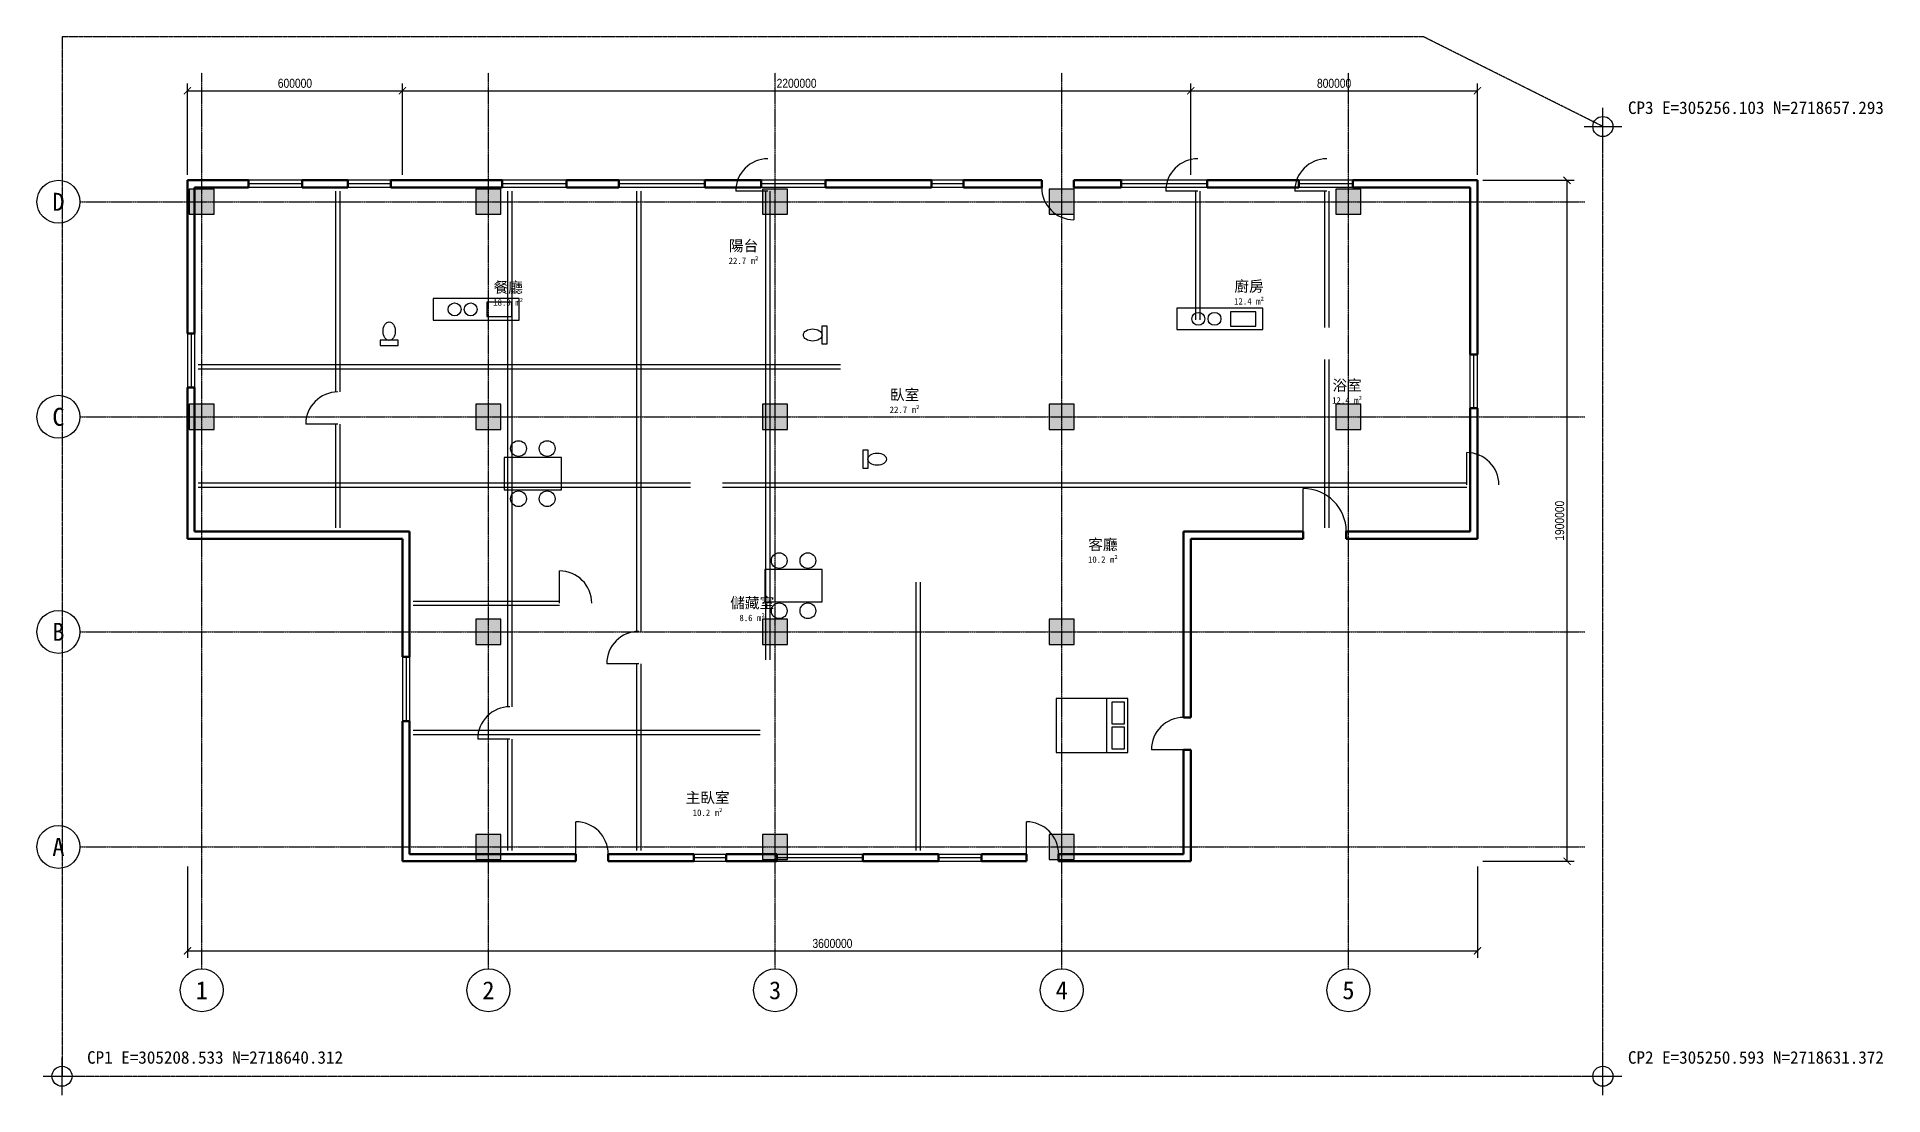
# Model space of a CAD drawing. Header units: millimetres. Extents: x -2200 to 49320, y -525 to 29000.
import ezdxf
from ezdxf.enums import TextEntityAlignment as Align

# ---------------------------------------------------------------- set-up
doc = ezdxf.new("R2010")
doc.units = ezdxf.units.MM
doc.linetypes.add('CENTER', pattern=[5.08, 3.175, -0.635, 0.635, -0.635])
doc.linetypes.add('PHANTOM', pattern=[6.35, 3.175, -0.635, 0.635, -0.635, 0.635, -0.635])
for name, color, linetype in [('A-DIMS', 2, 'Continuous'), ('A-DOOR', 4, 'Continuous'), ('A-FURN', 8, 'Continuous'), ('A-TEXT', 7, 'Continuous'), ('A-WALL-INT', 3, 'Continuous'), ('A-WIND', 5, 'Continuous'), ('C-CTRL', 6, 'Continuous'), ('C-PROP', 6, 'Continuous'), ('S-COLS', 8, 'Continuous'), ('S-GRID', 1, 'Continuous'), ('S-GRID-IDEN', 1, 'Continuous')]:
    doc.layers.add(name, color=color, linetype=linetype)
doc.layers.add('A-WALL', color=7, linetype='Continuous', lineweight=50)
doc.styles.add('OpenSans', font='OpenSans-Regular.ttf')
doc.styles.add('OpenSansCondensed-Light', font='OpenSansCondensed-Light.ttf')
doc.dimstyles.new('EZDXF', dxfattribs={"dimtxt": 0.25, "dimasz": 0.175, "dimexe": 0.375, "dimexo": 0.125, "dimgap": 0.1, "dimtad": 1, "dimlfac": 100, "dimzin": 12, "dimdsep": 46, "dimtxsty": 'OpenSansCondensed-Light', "dimblk": 'ARCHTICK', "dimcen": 2.5, "dimazin": 3, "dimtfac": 0.5, "dimtmove": 2, "dimatfit": 3})

# ---------------------------------------------------------------- blocks, each defined once
blk = doc.blocks.new('FN_WC')
blk.add_lwpolyline([(-250, -150), (250, -150), (250, 0), (-250, 0)], close=True)
blk.add_ellipse((0, 250), major_axis=(0, 260), ratio=0.65)
blk = doc.blocks.new('FN_TABLE')
blk.add_lwpolyline([(0, 0), (1600, 0), (1600, 900), (0, 900)], close=True)
for centre in [(400, 1150), (1200, 1150), (400, -250), (1200, -250)]:
    blk.add_circle(centre, 220)
blk = doc.blocks.new('FN_KITCHEN')
for points in [[(0, 0), (2400, 0), (2400, 600), (0, 600)], [(1500, 100), (2200, 100), (2200, 500), (1500, 500)]]:
    blk.add_lwpolyline(points, close=True)
for centre in [(600, 300), (1050, 300)]:
    blk.add_circle(centre, 180)
blk = doc.blocks.new('FN_BED')
blk.add_line((0, 1400), (1500, 1400))
for points in [[(0, 0), (1500, 0), (1500, 2000), (0, 2000)], [(100, 1550), (700, 1550), (700, 1900), (100, 1900)], [(800, 1550), (1400, 1550), (1400, 1900), (800, 1900)]]:
    blk.add_lwpolyline(points, close=True)
blk = doc.blocks.new('_ARCHTICK')
at = {"color": 0, "linetype": 'BYBLOCK', "const_width": 0.15}
blk.add_lwpolyline([(-0.5, -0.5), (0.5, 0.5)], dxfattribs=at)

msp = doc.modelspace()

# ---------------------------------------------------------------- hatches: boundary and pattern name
at = {"layer": 'S-COLS'}
for points in [[(2050, 24050), (2750, 24050), (2750, 24750), (2050, 24750)], [(10050, 24050), (10750, 24050), (10750, 24750), (10050, 24750)], [(18050, 24050), (18750, 24050), (18750, 24750), (18050, 24750)], [(26050, 24050), (26750, 24050), (26750, 24750), (26050, 24750)], [(34050, 24050), (34750, 24050), (34750, 24750), (34050, 24750)], [(2050, 18050), (2750, 18050), (2750, 18750), (2050, 18750)], [(10050, 18050), (10750, 18050), (10750, 18750), (10050, 18750)], [(18050, 18050), (18750, 18050), (18750, 18750), (18050, 18750)], [(26050, 18050), (26750, 18050), (26750, 18750), (26050, 18750)], [(34050, 18050), (34750, 18050), (34750, 18750), (34050, 18750)], [(10050, 12050), (10750, 12050), (10750, 12750), (10050, 12750)], [(18050, 12050), (18750, 12050), (18750, 12750), (18050, 12750)], [(26050, 12050), (26750, 12050), (26750, 12750), (26050, 12750)], [(10050, 6050), (10750, 6050), (10750, 6750), (10050, 6750)], [(18050, 6050), (18750, 6050), (18750, 6750), (18050, 6750)], [(26050, 6050), (26750, 6050), (26750, 6750), (26050, 6750)]]:
    msp.add_hatch(color=8, dxfattribs=at).paths.add_polyline_path(points)

# ---------------------------------------------------------------- linework, layer by layer
at = {"layer": 'A-DOOR'}
for p, q in [((26739.28624, 24800), (26739.28624, 23900)), ((18200, 24700), (17300, 24700)), ((30200, 24700), (29300, 24700)), ((33800, 24700), (32900, 24700)), ((6200, 18193), (5300, 18193)), ((37700, 16500), (37700, 17400)), ((33138.43309, 15200), (33138.43309, 16400)), ((12383, 13200), (12383, 14100)), ((14600, 11512), (13700, 11512)), ((11000, 9409), (10100, 9409)), ((29800, 9111.89308), (28900, 9111.89308)), ((12842.32456, 6200), (12842.32456, 7100)), ((25412.23288, 6200), (25412.23288, 7100))]:
    msp.add_line(p, q, dxfattribs=at)
for centre, radius, start, end in [((18200, 24700), 900, 90, 180), ((30200, 24700), 900, 90, 180), ((33800, 24700), 900, 90, 180), ((26739.28624, 24800), 900, 180, 270), ((6200, 18193), 900, 90, 180), ((37700, 16500), 900, 0, 90), ((33138.43309, 15200), 1200, 0, 90), ((12383, 13200), 900, 0, 90), ((14600, 11512), 900, 90, 180), ((11000, 9409), 900, 90, 180), ((29800, 9111.89308), 900, 90, 180), ((12842.32456, 6200), 900, 0, 90), ((25412.23288, 6200), 900, 0, 90)]:
    msp.add_arc(centre, radius, start, end, dxfattribs=at)
at = {"layer": 'A-WALL'}
for p, q in [((3705.37595, 25000), (2000, 25000)), ((2000, 25000), (2000, 20722.65897)), ((3705.37595, 24800), (2200, 24800)), ((2200, 24800), (2200, 20722.65897)), ((3705.37595, 25000), (3705.37595, 24800)), ((6473.58365, 25000), (5205.37595, 25000)), ((5205.37595, 25000), (5205.37595, 24800)), ((6473.58365, 24800), (5205.37595, 24800)), ((6473.58365, 25000), (6473.58365, 24800)), ((10782.04834, 25000), (7673.58365, 25000)), ((7673.58365, 25000), (7673.58365, 24800)), ((10782.04834, 24800), (7673.58365, 24800)), ((10782.04834, 25000), (10782.04834, 24800)), ((14035.83437, 25000), (12582.04834, 25000)), ((12582.04834, 25000), (12582.04834, 24800)), ((14035.83437, 24800), (12582.04834, 24800)), ((14035.83437, 25000), (14035.83437, 24800)), ((18008.96622, 25000), (16435.83437, 25000)), ((16435.83437, 25000), (16435.83437, 24800)), ((18008.96622, 24800), (16435.83437, 24800)), ((18008.96622, 25000), (18008.96622, 24800)), ((22761.60794, 25000), (19808.96622, 25000)), ((19808.96622, 25000), (19808.96622, 24800)), ((22761.60794, 24800), (19808.96622, 24800)), ((22761.60794, 25000), (22761.60794, 24800)), ((25839.28624, 25000), (23661.60794, 25000)), ((23661.60794, 25000), (23661.60794, 24800)), ((25839.28624, 24800), (23661.60794, 24800)), ((25839.28624, 25000), (25839.28624, 24800)), ((28059.73402, 25000), (26739.28624, 25000)), ((26739.28624, 25000), (26739.28624, 24800)), ((28059.73402, 24800), (26739.28624, 24800)), ((28059.73402, 25000), (28059.73402, 24800)), ((33018.76816, 25000), (30459.73402, 25000)), ((30459.73402, 25000), (30459.73402, 24800)), ((33018.76816, 24800), (30459.73402, 24800)), ((33018.76816, 25000), (33018.76816, 24800)), ((38000, 25000), (34518.76816, 25000)), ((34518.76816, 25000), (34518.76816, 24800)), ((37800, 24800), (34518.76816, 24800)), ((37800, 20139.31273), (37800, 24800)), ((38000, 20139.31273), (38000, 25000)), ((2000, 20722.65897), (2200, 20722.65897)), ((38000, 20139.31273), (37800, 20139.31273)), ((2000, 19222.65897), (2000, 15000)), ((2000, 19222.65897), (2200, 19222.65897)), ((2200, 19222.65897), (2200, 15200)), ((37800, 15200), (37800, 18639.31273)), ((38000, 18639.31273), (37800, 18639.31273)), ((38000, 15000), (38000, 18639.31273)), ((2000, 15000), (8000, 15000)), ((2200, 15200), (8200, 15200)), ((8000, 15000), (8000, 11705.86957)), ((8200, 15200), (8200, 11705.86957)), ((29800, 10011.89308), (29800, 15200)), ((29800, 15200), (33138.43309, 15200)), ((30000, 10011.89308), (30000, 15000)), ((30000, 15000), (33138.43309, 15000)), ((33138.43309, 15000), (33138.43309, 15200)), ((34338.43309, 15200), (37800, 15200)), ((34338.43309, 15000), (34338.43309, 15200)), ((34338.43309, 15000), (38000, 15000)), ((8000, 11705.86957), (8200, 11705.86957)), ((8000, 9905.86957), (8000, 6000)), ((8000, 9905.86957), (8200, 9905.86957)), ((8200, 9905.86957), (8200, 6200)), ((30000, 10011.89308), (29800, 10011.89308)), ((29800, 6200), (29800, 9111.89308)), ((30000, 9111.89308), (29800, 9111.89308)), ((30000, 6000), (30000, 9111.89308)), ((8200, 6200), (12842.32456, 6200)), ((12842.32456, 6000), (12842.32456, 6200)), ((13742.32456, 6200), (16133.26332, 6200)), ((13742.32456, 6000), (13742.32456, 6200)), ((16133.26332, 6000), (16133.26332, 6200)), ((17033.26332, 6200), (18452.29153, 6200)), ((17033.26332, 6000), (17033.26332, 6200)), ((18452.29153, 6000), (18452.29153, 6200)), ((20852.29153, 6200), (22963.15066, 6200)), ((20852.29153, 6000), (20852.29153, 6200)), ((22963.15066, 6000), (22963.15066, 6200)), ((24163.15066, 6200), (25412.23288, 6200)), ((24163.15066, 6000), (24163.15066, 6200)), ((25412.23288, 6000), (25412.23288, 6200)), ((26312.23288, 6200), (29800, 6200)), ((26312.23288, 6000), (26312.23288, 6200)), ((8000, 6000), (12842.32456, 6000)), ((13742.32456, 6000), (16133.26332, 6000)), ((17033.26332, 6000), (18452.29153, 6000)), ((20852.29153, 6000), (22963.15066, 6000)), ((24163.15066, 6000), (25412.23288, 6000)), ((26312.23288, 6000), (30000, 6000))]:
    msp.add_line(p, q, dxfattribs=at)
at = {"layer": 'A-WALL-INT'}
for p, q in [((6140, 19093), (6140, 24700)), ((6260, 19093), (6260, 24700)), ((10940, 10309), (10940, 24700)), ((11060, 10309), (11060, 24700)), ((14540, 12412), (14540, 24700)), ((14660, 12412), (14660, 24700)), ((18140, 11620), (18140, 24700)), ((18260, 11620), (18260, 24700)), ((30140, 21103), (30140, 24700)), ((30260, 21103), (30260, 24700)), ((33740, 20895), (33740, 24700)), ((33860, 20895), (33860, 24700)), ((2300, 19860), (20222, 19860)), ((2300, 19740), (20222, 19740)), ((33740, 15300), (33740, 19995)), ((33860, 15300), (33860, 19995)), ((6140, 15300), (6140, 18193)), ((6260, 15300), (6260, 18193)), ((2300, 16560), (16035, 16560)), ((16935, 16560), (37700, 16560)), ((2300, 16440), (16035, 16440)), ((16935, 16440), (37700, 16440)), ((22340, 6300), (22340, 13786)), ((22460, 6300), (22460, 13786)), ((8300, 13260), (12383, 13260)), ((8300, 13140), (12383, 13140)), ((14540, 6300), (14540, 11512)), ((14660, 6300), (14660, 11512)), ((8300, 9660), (17987, 9660)), ((8300, 9540), (17987, 9540)), ((10940, 6300), (10940, 9409)), ((11060, 6300), (11060, 9409))]:
    msp.add_line(p, q, dxfattribs=at)
at = {"layer": 'A-WIND'}
for p, q in [((5205.37595, 25000), (3705.37595, 25000)), ((5205.37595, 24900), (3705.37595, 24900)), ((5205.37595, 24800), (3705.37595, 24800)), ((7673.58365, 25000), (6473.58365, 25000)), ((7673.58365, 24900), (6473.58365, 24900)), ((7673.58365, 24800), (6473.58365, 24800)), ((12582.04834, 25000), (10782.04834, 25000)), ((12582.04834, 24900), (10782.04834, 24900)), ((12582.04834, 24800), (10782.04834, 24800)), ((16435.83437, 25000), (14035.83437, 25000)), ((16435.83437, 24900), (14035.83437, 24900)), ((16435.83437, 24800), (14035.83437, 24800)), ((19808.96622, 25000), (18008.96622, 25000)), ((19808.96622, 24900), (18008.96622, 24900)), ((19808.96622, 24800), (18008.96622, 24800)), ((23661.60794, 25000), (22761.60794, 25000)), ((23661.60794, 24900), (22761.60794, 24900)), ((23661.60794, 24800), (22761.60794, 24800)), ((30459.73402, 25000), (28059.73402, 25000)), ((30459.73402, 24900), (28059.73402, 24900)), ((30459.73402, 24800), (28059.73402, 24800)), ((34518.76816, 25000), (33018.76816, 25000)), ((34518.76816, 24900), (33018.76816, 24900)), ((34518.76816, 24800), (33018.76816, 24800)), ((2000, 20722.65897), (2000, 19222.65897)), ((2100, 20722.65897), (2100, 19222.65897)), ((2200, 20722.65897), (2200, 19222.65897)), ((37800, 18639.31273), (37800, 20139.31273)), ((37900, 18639.31273), (37900, 20139.31273)), ((38000, 18639.31273), (38000, 20139.31273)), ((8000, 11705.86957), (8000, 9905.86957)), ((8100, 11705.86957), (8100, 9905.86957)), ((8200, 11705.86957), (8200, 9905.86957)), ((16133.26332, 6200), (17033.26332, 6200)), ((18452.29153, 6200), (20852.29153, 6200)), ((22963.15066, 6200), (24163.15066, 6200)), ((16133.26332, 6100), (17033.26332, 6100)), ((16133.26332, 6000), (17033.26332, 6000)), ((18452.29153, 6100), (20852.29153, 6100)), ((18452.29153, 6000), (20852.29153, 6000)), ((22963.15066, 6100), (24163.15066, 6100)), ((22963.15066, 6000), (24163.15066, 6000))]:
    msp.add_line(p, q, dxfattribs=at)
at = {"layer": 'C-CTRL'}
for p, q in [((41500, 25975), (41500, 27025)), ((40975, 26500), (42025, 26500)), ((-1500, -525), (-1500, 525)), ((41500, -525), (41500, 525)), ((-2025, 0), (-975, 0)), ((40975, 0), (42025, 0))]:
    msp.add_line(p, q, dxfattribs=at)
for centre in [(41500, 26500), (-1500, 0), (41500, 0)]:
    msp.add_circle(centre, 280, dxfattribs=at)
at = {"layer": 'C-PROP', "linetype": 'PHANTOM'}
msp.add_lwpolyline([(-1500, 0), (41500, 0), (41500, 26500), (36500, 29000), (-1500, 29000)], close=True, dxfattribs=at)
at = {"layer": 'S-COLS'}
for points in [[(2050, 24050), (2750, 24050), (2750, 24750), (2050, 24750)], [(10050, 24050), (10750, 24050), (10750, 24750), (10050, 24750)], [(18050, 24050), (18750, 24050), (18750, 24750), (18050, 24750)], [(26050, 24050), (26750, 24050), (26750, 24750), (26050, 24750)], [(34050, 24050), (34750, 24050), (34750, 24750), (34050, 24750)], [(2050, 18050), (2750, 18050), (2750, 18750), (2050, 18750)], [(10050, 18050), (10750, 18050), (10750, 18750), (10050, 18750)], [(18050, 18050), (18750, 18050), (18750, 18750), (18050, 18750)], [(26050, 18050), (26750, 18050), (26750, 18750), (26050, 18750)], [(34050, 18050), (34750, 18050), (34750, 18750), (34050, 18750)], [(10050, 12050), (10750, 12050), (10750, 12750), (10050, 12750)], [(18050, 12050), (18750, 12050), (18750, 12750), (18050, 12750)], [(26050, 12050), (26750, 12050), (26750, 12750), (26050, 12750)], [(10050, 6050), (10750, 6050), (10750, 6750), (10050, 6750)], [(18050, 6050), (18750, 6050), (18750, 6750), (18050, 6750)], [(26050, 6050), (26750, 6050), (26750, 6750), (26050, 6750)]]:
    msp.add_lwpolyline(points, close=True, dxfattribs=at)
at = {"layer": 'S-GRID', "linetype": 'CENTER'}
for p, q in [((2400, 3000), (2400, 28000)), ((10400, 3000), (10400, 28000)), ((18400, 3000), (18400, 28000)), ((26400, 3000), (26400, 28000)), ((34400, 3000), (34400, 28000)), ((-1000, 24400), (41000, 24400)), ((-1000, 18400), (41000, 18400)), ((-1000, 12400), (41000, 12400)), ((-1000, 6400), (41000, 6400))]:
    msp.add_line(p, q, dxfattribs=at)
at = {"layer": 'S-GRID-IDEN'}
for centre in [(-1600, 24400), (-1600, 18400), (-1600, 12400), (-1600, 6400), (2400, 2400), (10400, 2400), (18400, 2400), (26400, 2400), (34400, 2400)]:
    msp.add_circle(centre, 600, dxfattribs=at)

# ---------------------------------------------------------------- block references
at = {"layer": 'A-FURN'}
for name, p in [('FN_KITCHEN', (8855, 21097)), ('FN_KITCHEN', (29612, 20834)), ('FN_WC', (7632, 20540)), ('FN_TABLE', (10839, 16364))]:
    msp.add_blockref(name, p, dxfattribs=at)
for name, p, rotation in [('FN_WC', (19700, 20683), 90), ('FN_WC', (20998, 17217), 270), ('FN_TABLE', (19715, 14138), 180), ('FN_BED', (26248, 10537), 270)]:
    msp.add_blockref(name, p, dxfattribs=dict(at, rotation=rotation))

# ---------------------------------------------------------------- texts
at = {"layer": 'A-TEXT', "style": 'OpenSans'}
for s, p in [('陽台', (17521, 23173)), ('餐廳', (10952, 22012)), ('廚房', (31627, 22044)), ('臥室', (22015, 19017)), ('浴室', (34363, 19279)), ('客廳', (27548, 14837)), ('儲藏室', (17761, 13209)), ('主臥室', (16517, 7773))]:
    msp.add_text(s, height=300, dxfattribs=at).set_placement(p, align=Align.MIDDLE_CENTER)
at = {"layer": 'A-TEXT'}
for s, p in [('22.7 m²', (17521, 22753)), ('18.3 m²', (10952, 21592)), ('12.4 m²', (31627, 21624)), ('22.7 m²', (22015, 18597)), ('12.4 m²', (34363, 18859)), ('10.2 m²', (27548, 14417)), ('8.6 m²', (17761, 12789)), ('10.2 m²', (16517, 7353))]:
    msp.add_text(s, height=180, dxfattribs=at).set_placement(p, align=Align.MIDDLE_CENTER)
at = {"layer": 'C-CTRL'}
for s, p in [('CP3 E=305256.103 N=2718657.293', (42200, 26850)), ('CP1 E=305208.533 N=2718640.312', (-800, 350)), ('CP2 E=305250.593 N=2718631.372', (42200, 350))]:
    msp.add_text(s, height=350, dxfattribs=at).set_placement(p)
at = {"layer": 'S-GRID-IDEN'}
for s, p in [('D', (-1600, 24400)), ('C', (-1600, 18400)), ('B', (-1600, 12400)), ('A', (-1600, 6400)), ('1', (2400, 2400)), ('2', (10400, 2400)), ('3', (18400, 2400)), ('4', (26400, 2400)), ('5', (34400, 2400))]:
    msp.add_text(s, height=500, dxfattribs=at).set_placement(p, align=Align.MIDDLE_CENTER)

# ---------------------------------------------------------------- dimensions: what is measured, and where the dimension line sits
at = {"layer": 'A-DIMS'}
for base, p1, p2 in [((2000, 27500), (2000, 25000), (8000, 25000)), ((8000, 27500), (8000, 25000), (30000, 25000)), ((30000, 27500), (30000, 25000), (38000, 25000)), ((2000, 3500), (2000, 6000), (38000, 6000))]:
    msp.add_linear_dim(base=base, p1=p1, p2=p2, dimstyle='EZDXF', override={"dimtxt": 250, "dimasz": 200, "dimexe": 200, "dimexo": 150, "dimgap": 80, "dimtsz": 0}, dxfattribs=at).render()
msp.add_linear_dim(base=(40500, 6000), p1=(38000, 6000), p2=(38000, 25000), angle=90, dimstyle='EZDXF', override={"dimtxt": 250, "dimasz": 200, "dimexe": 200, "dimexo": 150, "dimgap": 80, "dimtsz": 0}, dxfattribs=at).render()

doc.saveas('drawing.dxf')
